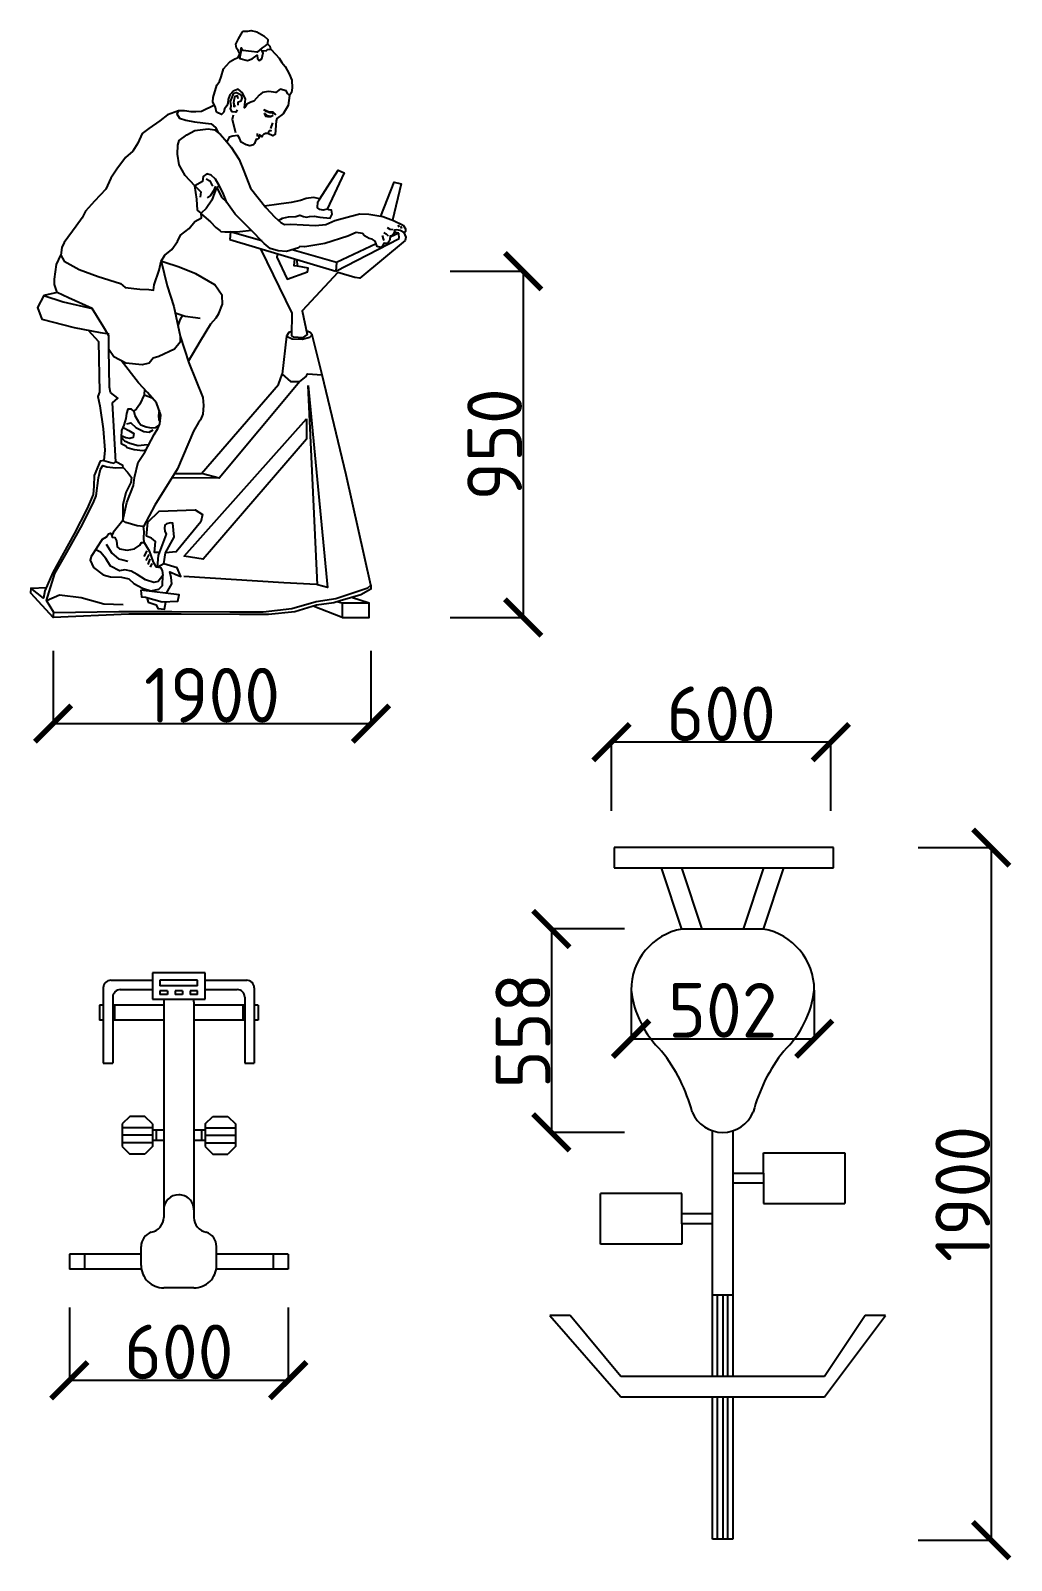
# Model space of a CAD drawing. Header units: millimetres. Extents: x -79936 to 190348, y -17907 to 78730.
# Drawn here: x 137381 to 140069, y 5277 to 9474 of the extents above; entities that cross this region are included whole.
import ezdxf

# ---------------------------------------------------------------- set-up
doc = ezdxf.new("R2010")
doc.units = ezdxf.units.MM
doc.layers.add('Acessórios', color=251, linetype='Continuous')
doc.layers.add('FUR', color=42, linetype='Continuous')
doc.styles.add('gost', font='GOST Common.ttf')
doc.dimstyles.new('Copy of GOST', dxfattribs={"dimtxt": 150, "dimasz": 100, "dimexe": 0.18, "dimexo": 0.06, "dimgap": 3, "dimtad": 1, "dimdec": 0, "dimzin": 0, "dimdsep": 46, "dimtxsty": 'gost', "dimblk": 'ARCHTICK', "dimcen": 0.09, "dimclrt": 256, "dimadec": 0, "dimazin": 0, "dimtfac": 1, "dimtdec": 0, "dimtofl": 0, "dimtmove": 0, "dimatfit": 3, "dimldrblk": 'ARCHTICK', "dimfxl": 200, "dimfxlon": 1, "dimtolj": 1, "dimtzin": 0, "dimarcsym": 0})

# ---------------------------------------------------------------- blocks, each defined once
blk = doc.blocks.new('_ArchTick')
at = {"color": 0, "linetype": 'ByBlock', "const_width": 0.15}
blk.add_lwpolyline([(-0.5, -0.5), (0.5, 0.5)], dxfattribs=at)
blk = doc.blocks.new('*D172')
at = {"color": 0, "lineweight": -2, "transparency": 16777216}
for p, q in [((137486.7, 5971.2), (137486.7, 5771)), ((138086.7, 5971.2), (138086.7, 5771)), ((137486.7, 5771.2), (138086.7, 5771.2))]:
    blk.add_line(p, q, dxfattribs=at)
at = {"layer": 'Defpoints', "color": 0, "transparency": 16777216}
for p in [(137486.7, 6076.1), (138086.7, 6076.1), (138086.7, 5771.2)]:
    blk.add_point(p, dxfattribs=at)
at = {"color": 0, "lineweight": -2, "transparency": 16777216, "xscale": 100, "yscale": 100, "zscale": 100, "rotation": 180}
blk.add_blockref('_ArchTick', (137486.7, 5771.2), dxfattribs=at)
at = {"color": 0, "lineweight": -2, "transparency": 16777216, "xscale": 100, "yscale": 100, "zscale": 100}
blk.add_blockref('_ArchTick', (138086.7, 5771.2), dxfattribs=at)
at = {"transparency": 16777216, "insert": (137786.7, 5849.2), "char_height": 150, "attachment_point": 5, "style": 'gost'}
blk.add_mtext('\\A1;600', dxfattribs=at)
blk = doc.blocks.new('*D173')
at = {"color": 0, "lineweight": -2, "transparency": 16777216}
for p, q in [((139814.1, 7232.4), (140014.3, 7232.4)), ((140014.1, 7232.4), (140014.1, 5332.4)), ((139814.1, 5332.4), (140014.3, 5332.4))]:
    blk.add_line(p, q, dxfattribs=at)
at = {"layer": 'Defpoints', "color": 0, "transparency": 16777216}
for p in [(139280.9, 7232.4), (139280.1, 5332.4), (140014.1, 5332.4)]:
    blk.add_point(p, dxfattribs=at)
at = {"color": 0, "lineweight": -2, "transparency": 16777216, "xscale": 100, "yscale": 100, "zscale": 100}
for p, rotation in [((140014.1, 7232.4), 90), ((140014.1, 5332.4), 270)]:
    blk.add_blockref('_ArchTick', p, dxfattribs=dict(at, rotation=rotation))
at = {"transparency": 16777216, "insert": (139936.1, 6282.4), "char_height": 150, "attachment_point": 5, "rotation": 90, "style": 'gost'}
blk.add_mtext('\\A1;1900', dxfattribs=at)
blk = doc.blocks.new('*D174')
at = {"color": 0, "lineweight": -2, "transparency": 16777216}
for p, q in [((138530.6, 8813.8), (138730.8, 8813.8)), ((138730.6, 8813.8), (138730.6, 7863.7)), ((138530.6, 7863.7), (138730.8, 7863.7))]:
    blk.add_line(p, q, dxfattribs=at)
at = {"layer": 'Defpoints', "color": 0, "transparency": 16777216}
for p in [(138217.3, 8813.8), (138194.8, 7863.7), (138730.6, 7863.7)]:
    blk.add_point(p, dxfattribs=at)
at = {"color": 0, "lineweight": -2, "transparency": 16777216, "xscale": 100, "yscale": 100, "zscale": 100}
for p, rotation in [((138730.6, 8813.8), 90), ((138730.6, 7863.7), 270)]:
    blk.add_blockref('_ArchTick', p, dxfattribs=dict(at, rotation=rotation))
at = {"transparency": 16777216, "insert": (138652.6, 8338.7), "char_height": 150, "attachment_point": 5, "rotation": 90, "style": 'gost'}
blk.add_mtext('\\A1;950', dxfattribs=at)
blk = doc.blocks.new('*D175')
at = {"color": 0, "lineweight": -2, "transparency": 16777216}
for p, q in [((137442.2, 7772.5), (137442.2, 7572.3)), ((138313.6, 7772.5), (138313.6, 7572.3)), ((137442.2, 7572.5), (138313.6, 7572.5))]:
    blk.add_line(p, q, dxfattribs=at)
at = {"layer": 'Defpoints', "color": 0, "transparency": 16777216}
for p in [(138313.6, 7941.3), (137442.2, 7863.6), (138313.6, 7572.5)]:
    blk.add_point(p, dxfattribs=at)
at = {"color": 0, "lineweight": -2, "transparency": 16777216, "xscale": 100, "yscale": 100, "zscale": 100, "rotation": 180}
blk.add_blockref('_ArchTick', (137442.2, 7572.5), dxfattribs=at)
at = {"color": 0, "lineweight": -2, "transparency": 16777216, "xscale": 100, "yscale": 100, "zscale": 100}
blk.add_blockref('_ArchTick', (138313.6, 7572.5), dxfattribs=at)
at = {"transparency": 16777216, "insert": (137877.9, 7650.5), "char_height": 150, "attachment_point": 5, "style": 'gost'}
blk.add_mtext('\\A1;1900', dxfattribs=at)
blk = doc.blocks.new('*D151')
at = {"color": 0, "lineweight": -2, "transparency": 16777216}
for p, q in [((138972.9, 7333.1), (138972.9, 7521.7)), ((139574.4, 7521.6), (138972.9, 7521.6)), ((139574.4, 7333.1), (139574.4, 7521.7))]:
    blk.add_line(p, q, dxfattribs=at)
at = {"layer": 'Defpoints', "color": 0, "transparency": 16777216}
for p in [(138972.9, 7521.6), (138972.9, 7333), (139574.4, 7333)]:
    blk.add_point(p, dxfattribs=at)
at = {"color": 0, "lineweight": -2, "transparency": 16777216, "xscale": 100, "yscale": 100, "zscale": 100, "rotation": 180}
blk.add_blockref('_ArchTick', (138972.9, 7521.6), dxfattribs=at)
at = {"color": 0, "lineweight": -2, "transparency": 16777216, "xscale": 100, "yscale": 100, "zscale": 100}
blk.add_blockref('_ArchTick', (139574.4, 7521.6), dxfattribs=at)
at = {"transparency": 16777216, "insert": (139273.7, 7599.6), "char_height": 150, "attachment_point": 5, "style": 'gost'}
blk.add_mtext('\\A1;600', dxfattribs=at)
blk = doc.blocks.new('*D176')
at = {"color": 0, "lineweight": -2, "transparency": 16777216}
for p, q in [((139008.3, 7009.2), (138808.1, 7009.2)), ((138808.3, 7009.2), (138808.3, 6451.2)), ((139008.3, 6451.2), (138808.1, 6451.2))]:
    blk.add_line(p, q, dxfattribs=at)
at = {"layer": 'Defpoints', "color": 0, "transparency": 16777216}
for p in [(139277.9, 7009.2), (138808.3, 6451.2), (139277.9, 6451.2)]:
    blk.add_point(p, dxfattribs=at)
at = {"color": 0, "lineweight": -2, "transparency": 16777216, "xscale": 100, "yscale": 100, "zscale": 100}
for p, rotation in [((138808.3, 7009.2), 90), ((138808.3, 6451.2), 270)]:
    blk.add_blockref('_ArchTick', p, dxfattribs=dict(at, rotation=rotation))
at = {"transparency": 16777216, "insert": (138730.3, 6730.2), "char_height": 150, "attachment_point": 5, "rotation": 90, "style": 'gost'}
blk.add_mtext('\\A1;558', dxfattribs=at)
blk = doc.blocks.new('*D177')
at = {"color": 0, "lineweight": -2, "transparency": 16777216}
for p, q in [((139026.8, 6841.7), (139026.8, 6707.9)), ((139529, 6841.7), (139529, 6707.9)), ((139026.8, 6708.1), (139529, 6708.1))]:
    blk.add_line(p, q, dxfattribs=at)
at = {"layer": 'Defpoints', "color": 0, "transparency": 16777216}
for p in [(139026.8, 6841.8), (139529, 6841.8), (139529, 6708.1)]:
    blk.add_point(p, dxfattribs=at)
at = {"color": 0, "lineweight": -2, "transparency": 16777216, "xscale": 100, "yscale": 100, "zscale": 100, "rotation": 180}
blk.add_blockref('_ArchTick', (139026.8, 6708.1), dxfattribs=at)
at = {"color": 0, "lineweight": -2, "transparency": 16777216, "xscale": 100, "yscale": 100, "zscale": 100}
blk.add_blockref('_ArchTick', (139529, 6708.1), dxfattribs=at)
at = {"transparency": 16777216, "insert": (139277.9, 6786.1), "char_height": 150, "attachment_point": 5, "style": 'gost'}
blk.add_mtext('\\A1;502', dxfattribs=at)

msp = doc.modelspace()

# ---------------------------------------------------------------- linework, layer by layer
for p, q in [((137928.123, 8921.703), (137926.319, 8900.872)), ((137926.319, 8900.872), (138217.288, 8813.806)), ((138014.219, 8896.641), (137927.617, 8921.693)), ((138217.288, 8813.806), (138391.33, 8903.222)), ((138390.291, 8918.206), (138365.821, 8906.627)), ((138390.291, 8918.206), (138377.581, 8920.838)), ((138391.33, 8903.222), (138390.291, 8918.206)), ((138219.33, 8837.305), (138097.899, 8872.433)), ((138327.751, 8888.612), (138219.33, 8837.305)), ((138219.33, 8837.305), (138217.288, 8813.806))]:
    msp.add_line(p, q)
at = {"color": 7}
for p, q in [((137424.429, 7910.429), (137459.772, 7926.122)), ((137459.772, 7926.122), (137519.028, 7918.473)), ((137519.028, 7918.473), (137581.665, 7901.126)), ((137581.665, 7901.126), (137634.67, 7898.914))]:
    msp.add_line(p, q, dxfattribs=at)
for points in [[(137918.057, 9267.191), (137912.043, 9259.041), (137909.934, 9250.386), (137904.043, 9243.213), (137890.029, 9249.981), (137887.761, 9263.167), (137879.761, 9278.086), (137881.273, 9289.793), (137890.687, 9324.284), (137897.931, 9334.258), (137902.497, 9346.563), (137909.299, 9368.497), (137925.612, 9387.22), (137927.817, 9388.919), (137940.665, 9396.186), (137949.105, 9400.056), (137954.396, 9410.284), (137949.546, 9418.845), (137945.419, 9425.329), (137942.9, 9436.563), (137950.772, 9451.417), (137961.102, 9469.92), (137963.433, 9472.594), (137976.25, 9471.932), (137985.414, 9473.724), (138000.909, 9470.732), (138020.278, 9459.305), (138030.862, 9449.013), (138030.327, 9437.18), (138023.712, 9432.083), (138015.021, 9426.262), (138001.543, 9414.116), (137985.922, 9416.133), (137962.489, 9419.158), (137957.514, 9426.742), (137955.655, 9420.04), (137957.104, 9415.885), (137954.24, 9401.377), (137953.736, 9397.475), (137974.836, 9391.775), (137988.284, 9395.991), (138001.511, 9406.186), (138002.33, 9397.153), (138007.559, 9391.519), (138014.171, 9396.616), (138018.265, 9412.95), (138014.14, 9419.432), (138025.855, 9417.92), (138030.39, 9422.294), (138039.429, 9423.111), (138037.38, 9430.318), (138030.327, 9437.18)], [(138039.429, 9423.111), (138051.46, 9408.665), (138062.042, 9398.372), (138069.444, 9386.506), (138077.947, 9375.49), (138089.224, 9355.189), (138096.846, 9337.344), (138097.13, 9316.479), (138095.492, 9303.796), (138090.453, 9295.521), (138086.076, 9300.053), (138081.227, 9308.613), (138064.88, 9312.707), (138052.881, 9304.338), (138040.19, 9305.976), (138032.378, 9306.984), (138016.128, 9304.124), (138007.185, 9296.351), (137992.225, 9280.429), (137983.912, 9277.535), (137973.266, 9271.967), (137966.999, 9261.865), (137968.133, 9270.646), (137970.022, 9285.279), (137961.423, 9303.251), (137949.74, 9312.694), (137936.165, 9307.503), (137926.968, 9297.78), (137922.277, 9284.5), (137921.018, 9274.744), (137918.057, 9267.191)], [(138090.453, 9295.521), (138086.927, 9268.204), (138073.041, 9245.201), (138055.531, 9232.584), (138053.672, 9225.882), (138050.839, 9188.558), (138044.477, 9185.411), (138031.312, 9191.078), (138024.352, 9190.985), (138019.093, 9188.688), (138015.661, 9185.164), (138014.306, 9182.363), (138010.402, 9182.867), (138006.748, 9185.322), (138006.37, 9182.395), (138005.867, 9178.493), (138000.482, 9175.221), (137998.529, 9175.473), (137997.048, 9171.697), (137994.089, 9164.145), (137991.633, 9160.494), (137981.365, 9157.852), (137971.728, 9160.088), (137957.838, 9167.832), (137953.241, 9178.343), (137948.264, 9185.929), (137935.067, 9183.665), (137924.801, 9181.023), (137918.283, 9168.971), (137930.188, 9153.548), (137952.645, 9119.903), (137963.762, 9090.696), (137983.229, 9041.567), (138024.973, 8988.18), (138050.39, 8962.087), (138066.327, 8947.135), (138076.561, 8941.848), (138093.537, 8942.631), (138161.533, 8938.813), (138189.751, 8942.113), (138214.946, 8952.747), (138258.218, 8965.014), (138282.782, 8970.769), (138307.568, 8970.545), (138346.369, 8963.553), (138375.753, 8952.817), (138401.832, 8939.532), (138408.508, 8929.744), (138408.602, 8922.789), (138405.17, 8919.265), (138394.084, 8925.655), (138384.322, 8926.915), (138378.337, 8926.696), (138377.329, 8918.891), (138372.416, 8911.59), (138366.182, 8909.42), (138365.93, 8907.468), (138364.545, 8896.738), (138358.654, 8889.563), (138351.694, 8889.47), (138348.892, 8890.823), (138346.057, 8884.246), (138339.445, 8879.149), (138330.784, 8881.259), (138324.735, 8895.925), (138316.578, 8901.938), (138308.768, 8902.946), (138295.856, 8910.564), (138290.753, 8917.173), (138273.179, 8919.441), (138250.064, 8909.532), (138186.982, 8889.904), (138132.119, 8880.124), (138118.451, 8881.889), (138114.893, 8877.389), (138081.888, 8867.764), (138059.307, 8869.688), (138037.229, 8875.512), (138021.166, 8889.488), (137982.617, 8929.178), (137941.262, 8970.223), (137918.556, 9001.917), (137907.184, 9029.173), (137897.862, 9049.221), (137887.186, 9035.722), (137877.675, 9008.186), (137861.836, 8985.435), (137848.355, 8973.289), (137838.499, 8981.504), (137836.418, 9011.528), (137831.19, 9047.909), (137804.071, 9076.206), (137787.945, 9105.067), (137782.81, 9134.493), (137784.006, 9159.135), (137787.721, 9172.54), (137808.54, 9187.706), (137830.931, 9199.693), (137867.212, 9203.936), (137884.784, 9201.668), (137900.973, 9188.668), (137918.283, 9168.971)], [(137946.416, 9256.197), (137943.581, 9249.62), (137932.843, 9251.006), (137928.969, 9259.441), (137929.977, 9267.246), (137928.558, 9279.332), (137937.439, 9301.989), (137944.651, 9304.033), (137957.689, 9297.391), (137959.484, 9288.233), (137956.398, 9279.705), (137949.06, 9276.685), (137949.03, 9268.754)], [(137949.344, 9286.566), (137947.423, 9294.749), (137940.211, 9292.704), (137937.849, 9282.1), (137936.967, 9275.27), (137937.693, 9273.193), (137937.661, 9265.262), (137940.841, 9266.836), (137943.046, 9268.535)], [(137786.333, 9254.05), (137756.13, 9243.071), (137735.062, 9225.954), (137704.577, 9205.094), (137685.966, 9191.627), (137674.628, 9165.319), (137660.866, 9143.291), (137640.773, 9126.049), (137616.714, 9093.448), (137600.621, 9068.746), (137586.829, 9038.788), (137555.809, 9006.095), (137531.402, 8978.498), (137521.935, 8960.484), (137504.992, 8936.884), (137472.461, 8892.483), (137465.69, 8878.479), (137463.046, 8857.992), (137472.746, 8840.871), (137513.563, 8818.741), (137565.623, 8799.126), (137626.722, 8780.33), (137640.108, 8768.683), (137680.263, 8764.491), (137704.923, 8763.292), (137717.614, 8761.653), (137719.503, 8776.286), (137732.604, 8816.253), (137738.806, 8841.24), (137748.885, 8857.792), (137767.748, 8873.21), (137783.463, 8894.985), (137791.713, 8912.765), (137814.86, 8930.606), (137830.323, 8950.43), (137849.408, 8959.868), (137848.355, 8973.289)], [(137884.774, 9268.737), (137848.597, 9251.964), (137833.574, 9250.928), (137820.629, 9250.615), (137802.206, 9253.985), (137786.333, 9254.05), (137781.294, 9245.774), (137788.695, 9233.908), (137805.766, 9227.738), (137830.048, 9223.612), (137875.935, 9217.688), (137887.619, 9208.245), (137894.389, 9193.955)], [(137935.614, 9241.723), (137933.127, 9230.142), (137942.387, 9194.232)], [(138020.667, 9247.003), (138024.54, 9238.568), (138030.397, 9237.812), (138038.334, 9237.779), (138045.798, 9241.775)], [(138020.667, 9247.003), (138027.847, 9241.117), (138034.681, 9240.234), (138041.515, 9239.352), (138045.798, 9241.775)], [(138001.596, 9191.548), (138002.069, 9187.52), (138002.541, 9183.491)], [(138034.571, 9193.243), (138032.996, 9196.422), (138035.452, 9200.071), (138039.356, 9199.567), (138041.183, 9198.34)], [(138044.08, 9220.778), (138038.035, 9204.697)], [(138006.225, 9188.967), (138009.879, 9186.512), (138012.683, 9185.158)], [(137897.862, 9049.221), (137887.184, 9066.469), (137875.625, 9076.887), (137863.186, 9080.476), (137853.391, 9073.807), (137851.628, 9060.148), (137831.19, 9047.909), (137846.873, 9031.007), (137844.984, 9016.373)], [(137861.423, 9066.819), (137871.659, 9061.53), (137876.382, 9051.994), (137879.784, 9047.587)], [(138173.088, 9011.788), (138223.376, 9091.239), (138240.163, 9083.131), (138193.21, 8983.448)], [(137887.594, 9046.579), (137882.053, 9034.401), (137873.455, 9021.625), (137864.636, 9014.828)], [(137891.835, 9041.601), (137904.224, 9016.792), (137917.81, 9003.703)], [(138340.709, 8964.573), (138377.552, 9057.475), (138396.793, 9053.011), (138372.415, 8954.036)], [(138060.423, 8952.674), (138071.228, 8959.59), (138087.451, 8962.447), (138107.446, 8963.825), (138118.796, 8967.311), (138128.29, 8964.106), (138136.936, 8961.999), (138145.111, 8963.914), (138158.032, 8964.227), (138173.625, 8962.214), (138202.014, 8959.539), (138207.295, 8969.748), (138205.754, 8980.838), (138197.958, 8981.845), (138193.21, 8983.448), (138182.962, 8980.811), (138173.342, 8983.042), (138167.022, 8987.818), (138168.058, 9003.526), (138173.088, 9011.788), (138155.798, 9016), (138135.551, 9012.674), (138120.052, 9007.743), (138094.554, 9002.123), (138061.261, 8997.51), (138022.073, 8991.888)], [(137848.619, 8969.927), (137873.731, 8949.441), (137888.539, 8933.668), (137899.355, 8925.342), (137902.026, 8923.016), (137912.747, 8921.633), (137927.617, 8921.693), (137954.435, 8922.191), (137985.638, 8926.067)], [(138388.161, 8941.296), (138390.21, 8934.09)], [(138404.023, 8919.926), (138409.627, 8906.799), (138407.521, 8898.161), (138283.152, 8794.413), (138269.509, 8796.174), (138222.758, 8810.13), (138124.957, 8704.933), (138138.378, 8640.034), (138126.274, 8630.705), (138101.782, 8632.876), (138096.312, 8636.553), (138097.384, 8698.592), (138011.287, 8875.447)], [(138344.576, 8911.217), (138348.072, 8899.856), (138348.798, 8897.779)], [(138348.638, 8919.619), (138355.094, 8915.81), (138360.449, 8911.151)], [(138358.338, 8933.245), (138365.77, 8929.31), (138374.557, 8928.176)], [(138394.618, 8937.487), (138397.768, 8931.131)], [(137738.806, 8841.24), (137754.867, 8773.888), (137773.292, 8717.054), (137790.525, 8635.621), (137790.337, 8618.814), (137775.027, 8599.999), (137731.798, 8579.836), (137716.3, 8574.906), (137705.642, 8561.43), (137686.245, 8557.004), (137641.287, 8561.816), (137608.81, 8578.88), (137594.505, 8598.548), (137595.384, 8636.06), (137580.732, 8660.723), (137549.605, 8711.275), (137484.024, 8740.534), (137453.245, 8755.398), (137446.138, 8777.107), (137446.074, 8791.967), (137451.229, 8831.896), (137463.046, 8857.992)], [(138057.403, 8861.648), (138055.817, 8852.473), (138083.61, 8791.458), (138139.761, 8811.933), (138141.018, 8821.671), (138112.03, 8827.394), (138111.728, 8845.392)], [(137813.287, 8566.592), (137846.336, 8622.78), (137874.189, 8669.679), (137889.122, 8685.573), (137896.603, 8697.479), (137906.82, 8722.892), (137905.939, 8746.769), (137885.943, 8776.082), (137833.407, 8806.627), (137785.336, 8825.703), (137748.206, 8837.427), (137738.806, 8841.24)], [(138112.03, 8827.394), (138103.258, 8828.526), (138105.073, 8847.384)], [(137453.245, 8755.398), (137416.488, 8746.987), (137399.418, 8714.537), (137411.115, 8682.334), (137500.244, 8658.948), (137570.889, 8645.868), (137595.692, 8642.187)], [(137416.488, 8746.987), (137469.682, 8729.229), (137549.605, 8711.275)], [(137777.091, 8699.104), (137804.55, 8690.549), (137832.814, 8686.901), (137845.484, 8685.265)], [(137797.32, 8692.802), (137789.398, 8680.625), (137784.479, 8664.193)], [(137538.136, 8651.932), (137566.645, 8620.673), (137569.512, 8481.689), (137565.079, 8470.38), (137570.582, 8443.927), (137579.356, 8381.408), (137583.635, 8322.441), (137580.963, 8294.073), (137600.078, 8288.634), (137608.85, 8287.502), (137614.226, 8290.768), (137605.353, 8452.31), (137619.908, 8465.282), (137599.127, 8480.836), (137597.115, 8495.948), (137594.505, 8598.548)], [(138096.522, 8648.698), (138088.546, 8645.476), (138082.292, 8635.392), (138097.256, 8628.51), (138124.796, 8626.936), (138146.395, 8633.058), (138152.149, 8639.246), (138147.054, 8645.844), (138136.303, 8650.065)], [(137790.525, 8635.621), (137814.736, 8562.199), (137853.001, 8467.161), (137854.134, 8445.233), (137853.065, 8421.608), (137846.055, 8405.681), (137841.151, 8398.393), (137827.187, 8374.653), (137783.145, 8271.427), (137720.712, 8171.566), (137690.377, 8113.105), (137672.833, 8115.37), (137641.3, 8124.392), (137633.031, 8129.42), (137644.442, 8179.432), (137662.296, 8225.641), (137665.188, 8248.041), (137675.593, 8290.262), (137693.983, 8317.591), (137719.039, 8365.842), (137729.098, 8382.365), (137734.63, 8394.522), (137737.773, 8418.869), (137725.228, 8452.172), (137701.208, 8481.015), (137675.936, 8507.841), (137628.66, 8568.451)], [(138082.292, 8635.392), (138069.814, 8531.063), (138093.016, 8511.236), (138118.733, 8510.886), (138136.339, 8524.456), (138139.294, 8531.994), (138179.629, 8529.758), (138152.149, 8639.246)], [(137774.949, 8258.318), (137849.356, 8258.446), (138060.205, 8502.515), (138069.814, 8531.063)], [(138313.069, 7952.25), (138245.736, 8255.002), (138179.629, 8529.758)], [(137692.546, 8490.21), (137691.469, 8474.653), (137704.735, 8469.97), (137713.122, 8466.709)], [(138118.733, 8510.886), (137897.332, 8246.312), (137849.356, 8258.446)], [(137663.867, 8429.701), (137656.7, 8435.577), (137646.701, 8434.887), (137643.244, 8423.453), (137641.483, 8409.818), (137636.17, 8391.692), (137629.287, 8376.74), (137628.848, 8357.984), (137637.462, 8347.961), (137652.553, 8342.052), (137675.441, 8335.137), (137691.538, 8337.02), (137704.707, 8338.242)], [(137691.469, 8474.653), (137680.277, 8449.365), (137670.595, 8435.763), (137663.867, 8429.701), (137666.257, 8417.511), (137675.942, 8400.419), (137682.858, 8392.596), (137696.974, 8386.813), (137711.467, 8383.953), (137723.541, 8385.364), (137733.104, 8391.167)], [(137644.497, 8394.781), (137655.721, 8397.293), (137668.957, 8384.693), (137691.342, 8373.884), (137705.961, 8371.996), (137716.712, 8378.529)], [(137732.569, 8432.686), (137730.738, 8418.099), (137732.153, 8406.035), (137735.297, 8399.688)], [(137636.166, 8383.976), (137650.031, 8376.245), (137663.895, 8368.515), (137661.539, 8357.929), (137652.264, 8355.166), (137641.544, 8356.549), (137628.401, 8362.207)], [(137628.848, 8357.984), (137628.66, 8341.176), (137641.674, 8334.546), (137645.072, 8330.147), (137664.185, 8324.71), (137688.551, 8321.564), (137697.129, 8323.65)], [(137381.168, 7943.737), (137380.507, 7930.951), (137442.162, 7863.586), (137443.922, 7877.22), (137424.429, 7910.429), (137446.905, 7984.756), (137480.038, 8041.865), (137522.635, 8118.544), (137553.599, 8181.874), (137560.609, 8197.801), (137566.895, 8246.495), (137571.987, 8270.59), (137578.244, 8280.673), (137589.686, 8277.216), (137614.053, 8274.071), (137634.046, 8275.45), (137633.701, 8280.445), (137614.226, 8290.768)], [(137580.963, 8294.073), (137570.855, 8292.518), (137554.854, 8253), (137554.131, 8224.38), (137552.089, 8200.881), (137535.239, 8162.462), (137499.497, 8092.818), (137441.307, 7987.459), (137419.899, 7936.757), (137416.286, 7916.432), (137381.168, 7943.737), (137423.784, 7945.958)], [(137634.046, 8275.45), (137646.195, 8262.098), (137657.231, 8247.802), (137655.471, 8234.169), (137641.954, 8206.21), (137633.654, 8172.628), (137633.031, 8129.42), (137607.029, 8096.857), (137602.975, 8088.47), (137604.421, 8084.322), (137611.244, 8083.442), (137615.959, 8073.922), (137617.846, 8057.837), (137624.04, 8052.086), (137645.356, 8048.345), (137665.603, 8051.672), (137679.781, 8061.723), (137684.685, 8069.011), (137691.633, 8069.104), (137691.191, 8081.043), (137691.63, 8099.797), (137690.377, 8113.105)], [(137897.332, 8246.312), (137767.687, 8246.702)], [(137698.145, 8087.182), (137702.075, 8125.289), (137732.662, 8155.004), (137831.286, 8159.104), (137851.47, 8146.598), (137846.881, 8126.398), (137779.763, 8043.972), (137750.619, 8040.804)], [(137745.748, 8010.74), (137750.619, 8040.804), (137774.071, 8084.312), (137770.076, 8122.451), (137764.229, 8123.206), (137753.005, 8120.694), (137748.604, 8117.302), (137747.473, 8108.537), (137748.416, 8100.495), (137752.284, 8092.075), (137729.869, 8033.582), (137727.782, 8002.062)], [(137691.633, 8069.104), (137705.561, 8046.514), (137716.408, 8015.411), (137724.645, 8002.467), (137736.341, 8000.957), (137741.183, 7992.411), (137743.447, 7979.247), (137730.337, 7962.128), (137718.14, 7959.742), (137695.253, 7966.657), (137672.395, 7981.488), (137655.732, 7990.57), (137638.441, 7994.782), (137624.168, 7991.674), (137599.11, 8004.81), (137586.879, 8025.201), (137572.323, 8042.921), (137561.131, 8048.326), (137562.011, 8055.143), (137577.95, 8078.829), (137588.701, 8085.362), (137593.73, 8093.624), (137599.829, 8094.817), (137602.975, 8088.47)], [(137588.01, 8064.659), (137603.635, 8039.87), (137621.494, 8024.693), (137633.064, 8022.209), (137647.431, 8018.374)], [(137733.025, 8041.819), (137720.028, 8041.783), (137722.952, 8072.099), (137712.261, 8081.4), (137698.145, 8087.182)], [(137562.011, 8055.143), (137546.073, 8031.458), (137543.715, 8020.871), (137553.022, 8000.858), (137579.147, 7980.654), (137599.238, 7975.091), (137629.827, 7974.112), (137650.043, 7969.522), (137663.279, 7956.922), (137687.362, 7943.913), (137710.249, 7936.998), (137731.595, 7941.173), (137741.876, 7951.727), (137743.447, 7979.247)], [(137699.586, 8046.295), (137690.628, 8030.62)], [(137704.304, 8036.775), (137696.192, 8020.001)], [(137707.667, 8024.46), (137701.757, 8009.381)], [(137712.981, 8011.892), (137708.676, 8001.557)], [(137753.23, 7930.242), (137767.473, 7956.45), (137765.712, 7973.509), (137761.751, 7988.872), (137783.413, 7980.135), (137792.781, 7975.956), (137782.027, 8000.116), (137745.748, 8010.74), (137729.733, 8001.81)], [(137800.829, 7976.897), (138075.009, 7959.325), (138164.578, 7954.694)], [(137443.922, 7877.22), (137622.632, 7879.992), (137767.313, 7880.126), (137926.74, 7879.348), (138017.911, 7879.461), (138096.71, 7888.1), (138163.579, 7907.191), (138217.245, 7916.105), (138305.241, 7945.341), (138313.069, 7952.25), (138313.636, 7941.286), (138285.907, 7926.054), (138229.286, 7909.601), (138211.713, 7903.948), (138164.273, 7897.2), (138104.476, 7879.178), (138033.143, 7871.554), (137952.942, 7872.005), (137793.514, 7872.783), (137649.809, 7872.523), (137442.162, 7863.586)]]:
    msp.add_lwpolyline(points)
for points in [[(138019.973, 9257.011), (138034.113, 9251.218), (138044.979, 9250.807), (138052.033, 9243.946), (138043.5, 9247.031), (138036.666, 9247.913), (138026.303, 9252.226)], [(138141.128, 8499.99), (138194.473, 7946.08), (138166.712, 7953.624)], [(138137.298, 8408.907), (138136.955, 8352.515), (137853.736, 8023.727), (137801.234, 8031.496)], [(137682.935, 7938.65), (137684.572, 7920.617), (137695.293, 7919.233), (137741.194, 7906.377), (137784.107, 7908.759), (137787.344, 7926.163)]]:
    msp.add_lwpolyline(points, close=True)
for points in [[(137699.311, 7918.108), (137702.428, 7905.44), (137724.342, 7898.651), (137728.932, 7888.158), (137747.575, 7886.741), (137751.019, 7906.922)], [(138234.265, 7863.586), (138155.298, 7894.495)], [(138234.265, 7903.455), (138220.363, 7906.73)], [(138309.041, 7903.455), (138260.246, 7918.597)]]:
    msp.add_lwpolyline(points, dxfattribs=at)
msp.add_lwpolyline([(138234.265, 7863.586), (138309.041, 7863.586), (138309.041, 7903.455), (138234.265, 7903.455)], close=True, dxfattribs=at)
at = {"layer": 'Acessórios', "color": 7}
for p, q in [((139581.585, 7232.354), (138980.129, 7232.354)), ((139581.585, 7176.555), (139581.585, 7232.354)), ((138980.129, 7176.555), (139023.599, 7176.555)), ((139023.599, 7176.555), (139302.592, 7176.555)), ((139166.303, 7009.159), (139110.504, 7176.555)), ((139222.102, 7009.159), (139166.303, 7176.555)), ((139302.592, 7176.555), (139442.089, 7176.555)), ((139389.497, 7176.555), (139333.699, 7009.159)), ((139389.497, 7009.159), (139445.296, 7176.555)), ((139442.089, 7176.555), (139581.585, 7176.555)), ((139389.497, 7009.159), (139166.303, 7009.159)), ((137714.316, 6889.324), (137714.316, 6816.907)), ((137859.15, 6889.324), (137714.316, 6889.324)), ((137859.15, 6816.907), (137859.15, 6889.324)), ((137579.828, 6847.943), (137579.828, 6641.037)), ((137600.518, 6868.633), (137714.316, 6868.633)), ((137626.381, 6842.77), (137714.316, 6842.77)), ((137838.459, 6868.633), (137735.007, 6868.633)), ((137735.007, 6868.633), (137735.007, 6853.115)), ((137838.459, 6853.115), (137735.007, 6853.115)), ((137838.459, 6853.115), (137838.459, 6868.633)), ((137859.15, 6868.633), (137972.948, 6868.633)), ((137859.15, 6842.77), (137947.085, 6842.77)), ((137993.638, 6847.943), (137993.638, 6641.037)), ((137579.828, 6800.305), (137569.483, 6800.305)), ((137569.483, 6800.305), (137569.483, 6758.924)), ((137605.691, 6822.079), (137605.691, 6641.037)), ((137745.352, 6800.305), (137605.691, 6800.305)), ((137610.864, 6800.305), (137610.864, 6758.924)), ((137714.316, 6816.907), (137859.15, 6816.907)), ((137755.697, 6839.535), (137735.007, 6839.535)), ((137735.007, 6839.535), (137735.007, 6829.19)), ((137755.697, 6829.19), (137735.007, 6829.19)), ((137745.352, 6809.406), (137745.352, 6218.079)), ((137755.697, 6839.535), (137755.697, 6829.19)), ((137797.078, 6839.535), (137776.388, 6839.535)), ((137776.388, 6839.535), (137776.388, 6829.19)), ((137797.078, 6829.19), (137776.388, 6829.19)), ((137797.078, 6839.535), (137797.078, 6829.19)), ((137817.769, 6839.535), (137817.769, 6829.19)), ((137838.459, 6839.535), (137817.769, 6839.535)), ((137838.459, 6829.19), (137817.769, 6829.19)), ((137828.114, 6809.406), (137828.114, 6238.794)), ((137967.775, 6800.305), (137828.114, 6800.305)), ((137838.459, 6829.19), (137838.459, 6839.535)), ((137962.602, 6800.305), (137962.602, 6758.924)), ((137967.775, 6822.079), (137967.775, 6641.037)), ((138003.983, 6800.305), (137993.638, 6800.305)), ((138003.983, 6800.305), (138003.983, 6758.924)), ((137579.828, 6758.924), (137569.483, 6758.924)), ((137745.352, 6758.924), (137605.691, 6758.924)), ((137967.775, 6758.924), (137828.114, 6758.924)), ((138003.983, 6758.924), (137993.638, 6758.924)), ((137579.828, 6641.037), (137605.691, 6641.037)), ((137967.775, 6641.037), (137993.638, 6641.037)), ((137652.245, 6495.065), (137631.554, 6474.374)), ((137631.554, 6474.374), (137631.554, 6412.303)), ((137714.316, 6464.029), (137631.554, 6464.029)), ((137693.626, 6495.065), (137652.245, 6495.065)), ((137714.316, 6474.374), (137693.626, 6495.065)), ((137714.316, 6474.374), (137714.316, 6412.303)), ((137859.15, 6474.374), (137879.84, 6495.065)), ((137859.15, 6474.374), (137859.15, 6412.303)), ((137859.15, 6464.029), (137941.912, 6464.029)), ((137879.84, 6495.065), (137921.221, 6495.065)), ((137921.221, 6495.065), (137941.912, 6474.374)), ((137941.912, 6474.374), (137941.912, 6412.303)), ((137714.316, 6443.339), (137631.554, 6443.339)), ((137714.316, 6422.648), (137631.554, 6422.648)), ((137714.316, 6457.281), (137714.316, 6429.396)), ((137745.352, 6457.281), (137714.316, 6457.281)), ((137745.352, 6429.396), (137714.316, 6429.396)), ((137724.661, 6457.281), (137724.661, 6429.396)), ((137859.15, 6457.281), (137828.114, 6457.281)), ((137859.15, 6429.396), (137828.114, 6429.396)), ((137848.805, 6457.281), (137848.805, 6429.396)), ((137859.15, 6443.339), (137941.912, 6443.339)), ((137859.15, 6422.648), (137941.912, 6422.648)), ((139250.001, 6004.784), (139250.001, 6454.716)), ((139305.8, 6454.716), (139305.8, 6004.784)), ((137631.554, 6412.303), (137652.245, 6391.612)), ((137693.626, 6391.612), (137652.245, 6391.612)), ((137714.316, 6412.303), (137693.626, 6391.612)), ((137859.15, 6412.303), (137879.84, 6391.612)), ((137879.84, 6391.612), (137921.221, 6391.612)), ((137941.912, 6412.303), (137921.221, 6391.612)), ((139389.497, 6395.374), (139612.692, 6395.374)), ((139389.497, 6339.576), (139389.497, 6395.374)), ((139612.692, 6395.374), (139612.692, 6255.878)), ((139305.8, 6339.576), (139389.497, 6339.576)), ((139389.497, 6339.576), (139389.497, 6311.676)), ((139389.497, 6311.676), (139305.8, 6311.676)), ((139389.497, 6311.676), (139389.497, 6255.878)), ((138943.108, 6144.28), (138943.108, 6283.777)), ((139166.303, 6283.777), (138943.108, 6283.777)), ((139166.303, 6200.079), (139166.303, 6283.777)), ((139389.497, 6255.878), (139612.692, 6255.878)), ((137745.352, 6238.782), (137745.352, 6218.091)), ((137828.114, 6238.782), (137828.114, 6218.091)), ((139250.001, 6227.978), (139166.303, 6227.978)), ((139166.303, 6200.079), (139166.303, 6144.28)), ((139250.001, 6200.079), (139166.303, 6200.079)), ((137683.28, 6086.482), (137683.28, 6138.209)), ((137890.186, 6086.482), (137890.186, 6138.209)), ((139166.303, 6144.28), (138943.108, 6144.28)), ((137683.28, 6117.518), (137486.72, 6117.518)), ((137486.72, 6117.518), (137486.72, 6076.137)), ((137528.101, 6117.518), (137528.101, 6076.137)), ((138086.746, 6117.518), (137890.186, 6117.518)), ((138045.365, 6117.518), (138045.365, 6076.137)), ((138086.746, 6117.518), (138086.746, 6076.137)), ((137684.149, 6076.137), (137486.72, 6076.137)), ((138086.746, 6076.137), (137889.317, 6076.137)), ((137828.114, 6024.411), (137745.352, 6024.411)), ((139250.001, 5781.589), (139250.001, 6004.784)), ((139305.8, 6004.784), (139250.001, 6004.784)), ((139263.951, 5784.96), (139263.951, 6004.784)), ((139277.9, 6004.784), (139277.9, 5781.589)), ((139291.85, 5784.96), (139291.85, 6004.784)), ((139305.8, 6004.784), (139305.8, 5781.589)), ((138803.612, 5948.985), (138998.907, 5725.791)), ((138859.41, 5948.985), (138803.612, 5948.985)), ((138998.907, 5781.589), (138859.41, 5948.985)), ((139668.491, 5948.985), (139556.893, 5781.589)), ((139556.893, 5725.791), (139724.289, 5948.985)), ((139724.289, 5948.985), (139668.491, 5948.985)), ((139556.893, 5781.589), (138998.907, 5781.589)), ((138998.907, 5725.791), (139305.8, 5725.791)), ((139250.001, 5335.2), (139250.001, 5725.791)), ((139263.951, 5335.2), (139263.951, 5726.187)), ((139277.9, 5725.791), (139277.9, 5335.2)), ((139291.85, 5335.2), (139291.85, 5726.187)), ((139305.8, 5725.791), (139305.8, 5335.2)), ((139305.8, 5725.791), (139556.893, 5725.791)), ((139305.8, 5335.2), (139250.001, 5335.2))]:
    msp.add_line(p, q, dxfattribs=at)
for centre, radius, start, end in [((139196.959, 6841.792), 170.152, 100.3795, 180.009389), ((139358.842, 6841.792), 170.152, 359.9906, 79.6205), ((139301.258, 6874.366), 276.379, 186.774486, 226.35562), ((139254.548, 6874.366), 276.378, 313.6443, 353.2256), ((138752.327, 6390.654), 456.931, 14.7476, 38.3825), ((139803.479, 6390.654), 456.931, 141.6175, 165.2525), ((139277.9, 6541.846), 90.673, 202.61987, 337.3801)]:
    msp.add_arc(centre, radius, start, end, dxfattribs=at)
for centre, major_axis, start_param, end_param in [((137600.518, 6847.943), (14.63, 14.63), 0.78539816, 2.35619449), ((137626.381, 6822.079), (14.63, 14.63), 0.78539816, 2.35619449), ((137947.085, 6822.079), (-14.63, 14.63), 3.92699082, 5.49778714), ((137972.948, 6847.943), (-14.63, 14.63), 3.92699082, 5.49778714), ((137776.388, 6809.406), (21.946, 21.946), 2.11210945, 2.35619449), ((137797.078, 6809.406), (-21.946, 21.946), 3.92699082, 4.17107586), ((137786.733, 6238.782), (-29.261, 29.261), -0.78539816, 0.78539816), ((137786.733, 6238.782), (29.261, 29.261), 5.49778714, 7.06858347), ((137703.971, 6218.091), (-29.261, 29.261), 2.53288104, 3.92699082), ((137869.495, 6218.091), (29.261, 29.261), 2.35619449, 3.75030409), ((137724.661, 6138.209), (-29.261, 29.261), -0.45519917, 0.78539816), ((137848.805, 6138.209), (29.261, 29.261), 5.49778714, 6.73838457), ((137745.352, 6086.482), (43.891, 43.891), 2.35619449, 3.92699082), ((137828.114, 6086.482), (-43.891, 43.891), 2.35619449, 3.92699082)]:
    msp.add_ellipse(centre, major_axis=major_axis, ratio=1, start_param=start_param, end_param=end_param, dxfattribs=at)
at = {"layer": 'FUR', "color": 7}
msp.add_lwpolyline([(138980.129, 7232.354), (138980.129, 7176.555)], dxfattribs=at)

# ---------------------------------------------------------------- dimensions: what is measured, and where the dimension line sits
at = {"color": 7}
for base, p1, p2, picture, middle in [((138730.65, 7863.653), (138217.288, 8813.806), (138194.781, 7863.653), '*D174', (138652.65, 8338.73)), ((140014.111, 5332.354), (139280.857, 7232.354), (139280.129, 5332.354), '*D173', (139936.111, 6282.354)), ((138808.308, 6451.173), (139277.9, 7009.159), (139277.9, 6451.173), '*D176', (138730.308, 6730.166))]:
    dim = msp.add_linear_dim(base=base, p1=p1, p2=p2, angle=90, dimstyle='Copy of GOST', dxfattribs=at)
    dim.commit()
    dim.dimension.update_dxf_attribs({"geometry": picture, "text_midpoint": middle})
for base, p1, p2, text, picture, middle in [((138313.636, 7572.476), (137442.162, 7863.586), (138313.636, 7941.286), '1900', '*D175', (137877.899, 7650.476)), ((138972.934, 7521.55), (139574.391, 7333.025), (138972.934, 7333.025), '600', '*D151', (139273.662, 7599.55))]:
    dim = msp.add_linear_dim(base=base, p1=p1, p2=p2, text=text, dimstyle='Copy of GOST', dxfattribs=at)
    dim.commit()
    dim.dimension.update_dxf_attribs({"geometry": picture, "text_midpoint": middle})
for base, p1, p2, picture, middle in [((139528.997, 6708.061), (139026.806, 6841.764), (139528.997, 6841.764), '*D177', (139277.902, 6786.061)), ((138086.746, 5771.189), (137486.72, 6076.137), (138086.746, 6076.137), '*D172', (137786.733, 5849.189))]:
    dim = msp.add_linear_dim(base=base, p1=p1, p2=p2, dimstyle='Copy of GOST', dxfattribs=at)
    dim.commit()
    dim.dimension.update_dxf_attribs({"geometry": picture, "text_midpoint": middle})

doc.saveas('drawing.dxf')
